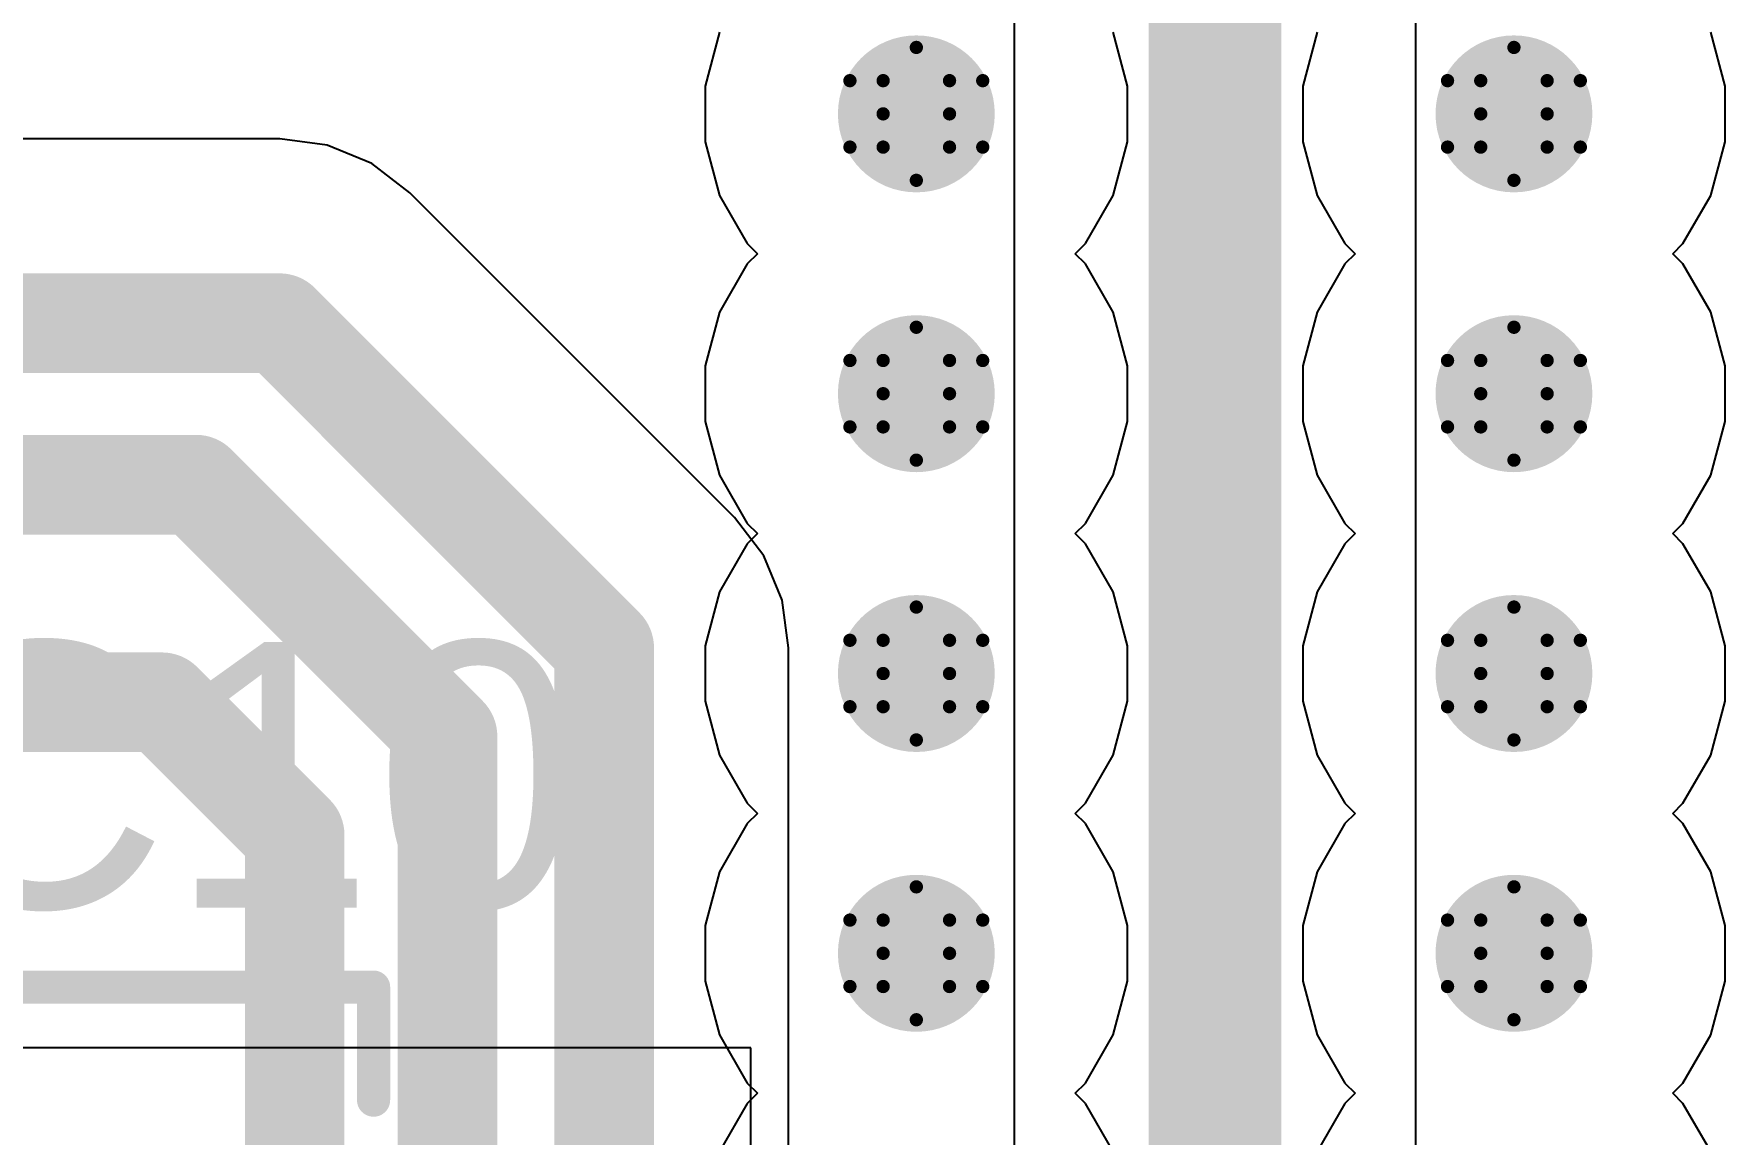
# Model space of a CAD drawing. Header units: inches. Extents: x -3 to 5437, y -3 to 5435.
# Drawn here: x 72.14 to 78.61, y 109.22 to 113.42 of the extents above; entities that cross this region are included whole.
import ezdxf

# ---------------------------------------------------------------- set-up
doc = ezdxf.new("R2010")
doc.units = ezdxf.units.IN
for name, color, linetype in [('Bottom Layer', 5, 'Continuous'), ('Drill Drawing', 1, 'Continuous'), ('GND', 16, 'Continuous'), ('PWR', 76, 'Continuous'), ('Top Layer', 1, 'Continuous'), ('Top Overlay', 2, 'Continuous'), ('Via Holes', 16, 'Continuous')]:
    doc.layers.add(name, color=color, linetype=linetype)
doc.styles.add('Arial', font='', dxfattribs={"height": 0.2})
doc.styles.get('Arial').set_extended_font_data('Arial')

# ---------------------------------------------------------------- blocks, each defined once
blk = doc.blocks.new('A7672E__FASE__68')
at = {"layer": 'Top Overlay'}
for points in [[(-11.6078, 12.065, 0.127, 0.127, 0), (-12.0396, 12.065, 0.127, 0.127, 0)], [(-12.0396, 8.5598, 0.127, 0.127, 0), (-12.0396, 12.065, 0.127, 0.127, 0)]]:
    blk.add_lwpolyline(points, format="xyseb", dxfattribs=at)
for points in [[(-12.0714, 12.065, 0.0635, 0.0635, 1), (-12.0078, 12.065, 0.0635, 0.0635, 1)], [(-12.0714, 12.065, 0.0635, 0.0635, 1), (-12.0078, 12.065, 0.0635, 0.0635, 1)], [(-11.6395, 12.065, 0.0635, 0.0635, 1), (-11.5761, 12.065, 0.0635, 0.0635, 1)]]:
    blk.add_lwpolyline(points, format="xyseb", close=True, dxfattribs=at)

msp = doc.modelspace()

# ---------------------------------------------------------------- hatches: boundary and pattern name
at = {"layer": 'Bottom Layer'}
h = msp.add_hatch(color=5, dxfattribs=at)
edge = h.paths.add_edge_path()
edge.add_arc((75.5142, 113.1182), 0.3, 0, 360)
h = msp.add_hatch(color=5, dxfattribs=at)
edge = h.paths.add_edge_path()
edge.add_arc((77.8002, 113.1182), 0.3, 0, 360)
h = msp.add_hatch(color=5, dxfattribs=at)
edge = h.paths.add_edge_path()
edge.add_arc((75.5142, 112.0485), 0.3, 0, 360)
h = msp.add_hatch(color=5, dxfattribs=at)
edge = h.paths.add_edge_path()
edge.add_arc((77.8002, 112.0485), 0.3, 0, 360)
h = msp.add_hatch(color=5, dxfattribs=at)
edge = h.paths.add_edge_path()
edge.add_arc((75.5142, 110.9788), 0.3, 0, 360)
h = msp.add_hatch(color=5, dxfattribs=at)
edge = h.paths.add_edge_path()
edge.add_arc((77.8002, 110.9788), 0.3, 0, 360)
h = msp.add_hatch(color=5, dxfattribs=at)
edge = h.paths.add_edge_path()
edge.add_arc((75.5142, 109.9092), 0.3, 0, 360)
h = msp.add_hatch(color=5, dxfattribs=at)
edge = h.paths.add_edge_path()
edge.add_arc((77.8002, 109.9092), 0.3, 0, 360)
at = {"layer": 'GND'}
h = msp.add_hatch(color=16, dxfattribs=at)
edge = h.paths.add_edge_path()
edge.add_arc((75.5142, 113.1182), 0.3, 0, 360)
h = msp.add_hatch(color=16, dxfattribs=at)
edge = h.paths.add_edge_path()
edge.add_arc((77.8002, 113.1182), 0.3, 0, 360)
h = msp.add_hatch(color=16, dxfattribs=at)
edge = h.paths.add_edge_path()
edge.add_arc((75.5142, 112.0485), 0.3, 0, 360)
h = msp.add_hatch(color=16, dxfattribs=at)
edge = h.paths.add_edge_path()
edge.add_arc((77.8002, 112.0485), 0.3, 0, 360)
h = msp.add_hatch(color=16, dxfattribs=at)
edge = h.paths.add_edge_path()
edge.add_arc((75.5142, 110.9788), 0.3, 0, 360)
h = msp.add_hatch(color=16, dxfattribs=at)
edge = h.paths.add_edge_path()
edge.add_arc((77.8002, 110.9788), 0.3, 0, 360)
h = msp.add_hatch(color=16, dxfattribs=at)
edge = h.paths.add_edge_path()
edge.add_arc((75.5142, 109.9092), 0.3, 0, 360)
h = msp.add_hatch(color=16, dxfattribs=at)
edge = h.paths.add_edge_path()
edge.add_arc((77.8002, 109.9092), 0.3, 0, 360)
at = {"layer": 'PWR'}
h = msp.add_hatch(color=76, dxfattribs=at)
edge = h.paths.add_edge_path()
edge.add_arc((75.5142, 113.1182), 0.3, 0, 360)
h = msp.add_hatch(color=76, dxfattribs=at)
edge = h.paths.add_edge_path()
edge.add_arc((77.8002, 113.1182), 0.3, 0, 360)
h = msp.add_hatch(color=76, dxfattribs=at)
edge = h.paths.add_edge_path()
edge.add_arc((75.5142, 112.0485), 0.3, 0, 360)
h = msp.add_hatch(color=76, dxfattribs=at)
edge = h.paths.add_edge_path()
edge.add_arc((77.8002, 112.0485), 0.3, 0, 360)
h = msp.add_hatch(color=76, dxfattribs=at)
edge = h.paths.add_edge_path()
edge.add_arc((75.5142, 110.9788), 0.3, 0, 360)
h = msp.add_hatch(color=76, dxfattribs=at)
edge = h.paths.add_edge_path()
edge.add_arc((77.8002, 110.9788), 0.3, 0, 360)
h = msp.add_hatch(color=76, dxfattribs=at)
edge = h.paths.add_edge_path()
edge.add_arc((75.5142, 109.9092), 0.3, 0, 360)
h = msp.add_hatch(color=76, dxfattribs=at)
edge = h.paths.add_edge_path()
edge.add_arc((77.8002, 109.9092), 0.3, 0, 360)
at = {"layer": 'Top Layer'}
h = msp.add_hatch(color=1, dxfattribs=at)
edge = h.paths.add_edge_path()
edge.add_arc((75.5142, 113.1182), 0.3, 0, 360)
h = msp.add_hatch(color=1, dxfattribs=at)
edge = h.paths.add_edge_path()
edge.add_arc((77.8002, 113.1182), 0.3, 0, 360)
h = msp.add_hatch(color=1, dxfattribs=at)
edge = h.paths.add_edge_path()
edge.add_arc((75.5142, 112.0485), 0.3, 0, 360)
h = msp.add_hatch(color=1, dxfattribs=at)
edge = h.paths.add_edge_path()
edge.add_arc((77.8002, 112.0485), 0.3, 0, 360)
h = msp.add_hatch(color=1, dxfattribs=at)
edge = h.paths.add_edge_path()
edge.add_arc((75.5142, 110.9788), 0.3, 0, 360)
h = msp.add_hatch(color=1, dxfattribs=at)
edge = h.paths.add_edge_path()
edge.add_arc((77.8002, 110.9788), 0.3, 0, 360)
h = msp.add_hatch(color=1, dxfattribs=at)
edge = h.paths.add_edge_path()
edge.add_arc((75.5142, 109.9092), 0.3, 0, 360)
h = msp.add_hatch(color=1, dxfattribs=at)
edge = h.paths.add_edge_path()
edge.add_arc((77.8002, 109.9092), 0.3, 0, 360)
at = {"layer": 'Via Holes'}
h = msp.add_hatch(color=7, dxfattribs=at)
edge = h.paths.add_edge_path()
edge.add_arc((75.5142, 113.1182), 0.15, 0, 360)
h = msp.add_hatch(color=7, dxfattribs=at)
edge = h.paths.add_edge_path()
edge.add_arc((77.8002, 113.1182), 0.15, 0, 360)
h = msp.add_hatch(color=7, dxfattribs=at)
edge = h.paths.add_edge_path()
edge.add_arc((75.5142, 112.0485), 0.15, 0, 360)
h = msp.add_hatch(color=7, dxfattribs=at)
edge = h.paths.add_edge_path()
edge.add_arc((77.8002, 112.0485), 0.15, 0, 360)
h = msp.add_hatch(color=7, dxfattribs=at)
edge = h.paths.add_edge_path()
edge.add_arc((75.5142, 110.9788), 0.15, 0, 360)
h = msp.add_hatch(color=7, dxfattribs=at)
edge = h.paths.add_edge_path()
edge.add_arc((77.8002, 110.9788), 0.15, 0, 360)
h = msp.add_hatch(color=7, dxfattribs=at)
edge = h.paths.add_edge_path()
edge.add_arc((75.5142, 109.9092), 0.15, 0, 360)
h = msp.add_hatch(color=7, dxfattribs=at)
edge = h.paths.add_edge_path()
edge.add_arc((77.8002, 109.9092), 0.15, 0, 360)

# ---------------------------------------------------------------- linework, layer by layer
at = {"layer": 'Bottom Layer'}
for p, q in [((73.0788, 113.0226), (68.183, 113.0226)), ((73.2611, 112.9986), (73.0788, 113.0226)), ((73.431, 112.9282), (73.2611, 112.9986)), ((73.577, 112.8163), (73.431, 112.9282)), ((74.8185, 111.5747), (73.577, 112.8163)), ((74.9305, 111.4288), (74.8185, 111.5747)), ((75.0009, 111.2589), (74.9305, 111.4288)), ((75.0249, 111.0766), (75.0009, 111.2589)), ((75.0249, 98.0245), (75.0249, 111.0766))]:
    msp.add_line(p, q, dxfattribs=at)
for points in [[(68.183, 112.3181, 0.381, 0.381, 0), (73.0788, 112.3181, 0.381, 0.381, 0)], [(73.0788, 112.3181, 0.381, 0.381, 0), (74.3203, 111.0766, 0.381, 0.381, 0)], [(68.4531, 111.7007, 0.381, 0.381, 0), (72.759, 111.7007, 0.381, 0.381, 0)], [(72.759, 111.7007, 0.381, 0.381, 0), (73.7209, 110.7388, 0.381, 0.381, 0)], [(74.3203, 97.7327, 0.381, 0.381, 0), (74.3203, 111.0766, 0.381, 0.381, 0)], [(69.4091, 110.8689, 0.381, 0.381, 0), (72.6287, 110.8689, 0.381, 0.381, 0)], [(72.6287, 110.8689, 0.381, 0.381, 0), (73.1362, 110.3614, 0.381, 0.381, 0)], [(73.7209, 97.3944, 0.381, 0.381, 0), (73.7209, 110.7388, 0.381, 0.381, 0)], [(73.1362, 87.2983, 0.381, 0.381, 0), (73.1362, 110.3614, 0.381, 0.381, 0)]]:
    msp.add_lwpolyline(points, format="xyseb", dxfattribs=at)
for points in [[(72.9835, 112.3181, 0.1905, 0.1905, 1), (73.174, 112.3181, 0.1905, 0.1905, 1)], [(72.9835, 112.3181, 0.1905, 0.1905, 1), (73.174, 112.3181, 0.1905, 0.1905, 1)], [(72.6638, 111.7007, 0.1905, 0.1905, 1), (72.8543, 111.7007, 0.1905, 0.1905, 1)], [(72.6638, 111.7007, 0.1905, 0.1905, 1), (72.8543, 111.7007, 0.1905, 0.1905, 1)], [(74.2251, 111.0766, 0.1905, 0.1905, 1), (74.4156, 111.0766, 0.1905, 0.1905, 1)], [(74.2251, 111.0766, 0.1905, 0.1905, 1), (74.4156, 111.0766, 0.1905, 0.1905, 1)], [(72.5334, 110.8689, 0.1905, 0.1905, 1), (72.7239, 110.8689, 0.1905, 0.1905, 1)], [(72.5334, 110.8689, 0.1905, 0.1905, 1), (72.7239, 110.8689, 0.1905, 0.1905, 1)], [(73.6257, 110.7388, 0.1905, 0.1905, 1), (73.8162, 110.7388, 0.1905, 0.1905, 1)], [(73.6257, 110.7388, 0.1905, 0.1905, 1), (73.8162, 110.7388, 0.1905, 0.1905, 1)], [(73.0409, 110.3614, 0.1905, 0.1905, 1), (73.2314, 110.3614, 0.1905, 0.1905, 1)], [(73.0409, 110.3614, 0.1905, 0.1905, 1), (73.2314, 110.3614, 0.1905, 0.1905, 1)]]:
    msp.add_lwpolyline(points, format="xyseb", close=True, dxfattribs=at)
at = {"layer": 'Drill Drawing'}
for points in [[(75.3872, 113.2452, 0.0508, 0.0508, 0), (75.5142, 113.3722, 0.0508, 0.0508, 0)], [(75.5142, 113.3722, 0.0508, 0.0508, 0), (75.6412, 113.2452, 0.0508, 0.0508, 0)], [(77.6732, 113.2452, 0.0508, 0.0508, 0), (77.8002, 113.3722, 0.0508, 0.0508, 0)], [(77.8002, 113.3722, 0.0508, 0.0508, 0), (77.9272, 113.2452, 0.0508, 0.0508, 0)], [(75.2602, 113.2452, 0.0508, 0.0508, 0), (75.3872, 113.1182, 0.0508, 0.0508, 0)], [(75.2602, 113.2452, 0.0508, 0.0508, 0), (75.3872, 113.2452, 0.0508, 0.0508, 0)], [(75.6412, 113.2452, 0.0508, 0.0508, 0), (75.7682, 113.2452, 0.0508, 0.0508, 0)], [(75.6412, 113.1182, 0.0508, 0.0508, 0), (75.7682, 113.2452, 0.0508, 0.0508, 0)], [(77.5462, 113.2452, 0.0508, 0.0508, 0), (77.6732, 113.1182, 0.0508, 0.0508, 0)], [(77.5462, 113.2452, 0.0508, 0.0508, 0), (77.6732, 113.2452, 0.0508, 0.0508, 0)], [(77.9272, 113.2452, 0.0508, 0.0508, 0), (78.0542, 113.2452, 0.0508, 0.0508, 0)], [(77.9272, 113.1182, 0.0508, 0.0508, 0), (78.0542, 113.2452, 0.0508, 0.0508, 0)], [(75.2602, 112.9912, 0.0508, 0.0508, 0), (75.3872, 113.1182, 0.0508, 0.0508, 0)], [(75.6412, 113.1182, 0.0508, 0.0508, 0), (75.7682, 112.9912, 0.0508, 0.0508, 0)], [(77.5462, 112.9912, 0.0508, 0.0508, 0), (77.6732, 113.1182, 0.0508, 0.0508, 0)], [(77.9272, 113.1182, 0.0508, 0.0508, 0), (78.0542, 112.9912, 0.0508, 0.0508, 0)], [(75.2602, 112.9912, 0.0508, 0.0508, 0), (75.3872, 112.9912, 0.0508, 0.0508, 0)], [(75.3872, 112.9912, 0.0508, 0.0508, 0), (75.5142, 112.8642, 0.0508, 0.0508, 0)], [(75.5142, 112.8642, 0.0508, 0.0508, 0), (75.6412, 112.9912, 0.0508, 0.0508, 0)], [(75.6412, 112.9912, 0.0508, 0.0508, 0), (75.7682, 112.9912, 0.0508, 0.0508, 0)], [(77.5462, 112.9912, 0.0508, 0.0508, 0), (77.6732, 112.9912, 0.0508, 0.0508, 0)], [(77.6732, 112.9912, 0.0508, 0.0508, 0), (77.8002, 112.8642, 0.0508, 0.0508, 0)], [(77.8002, 112.8642, 0.0508, 0.0508, 0), (77.9272, 112.9912, 0.0508, 0.0508, 0)], [(77.9272, 112.9912, 0.0508, 0.0508, 0), (78.0542, 112.9912, 0.0508, 0.0508, 0)], [(75.3872, 112.1755, 0.0508, 0.0508, 0), (75.5142, 112.3025, 0.0508, 0.0508, 0)], [(75.5142, 112.3025, 0.0508, 0.0508, 0), (75.6412, 112.1755, 0.0508, 0.0508, 0)], [(77.6732, 112.1755, 0.0508, 0.0508, 0), (77.8002, 112.3025, 0.0508, 0.0508, 0)], [(77.8002, 112.3025, 0.0508, 0.0508, 0), (77.9272, 112.1755, 0.0508, 0.0508, 0)], [(75.2602, 112.1755, 0.0508, 0.0508, 0), (75.3872, 112.0485, 0.0508, 0.0508, 0)], [(75.2602, 112.1755, 0.0508, 0.0508, 0), (75.3872, 112.1755, 0.0508, 0.0508, 0)], [(75.6412, 112.1755, 0.0508, 0.0508, 0), (75.7682, 112.1755, 0.0508, 0.0508, 0)], [(75.6412, 112.0485, 0.0508, 0.0508, 0), (75.7682, 112.1755, 0.0508, 0.0508, 0)], [(77.5462, 112.1755, 0.0508, 0.0508, 0), (77.6732, 112.0485, 0.0508, 0.0508, 0)], [(77.5462, 112.1755, 0.0508, 0.0508, 0), (77.6732, 112.1755, 0.0508, 0.0508, 0)], [(77.9272, 112.1755, 0.0508, 0.0508, 0), (78.0542, 112.1755, 0.0508, 0.0508, 0)], [(77.9272, 112.0485, 0.0508, 0.0508, 0), (78.0542, 112.1755, 0.0508, 0.0508, 0)], [(75.2602, 111.9215, 0.0508, 0.0508, 0), (75.3872, 112.0485, 0.0508, 0.0508, 0)], [(75.6412, 112.0485, 0.0508, 0.0508, 0), (75.7682, 111.9215, 0.0508, 0.0508, 0)], [(77.5462, 111.9215, 0.0508, 0.0508, 0), (77.6732, 112.0485, 0.0508, 0.0508, 0)], [(77.9272, 112.0485, 0.0508, 0.0508, 0), (78.0542, 111.9215, 0.0508, 0.0508, 0)], [(75.2602, 111.9215, 0.0508, 0.0508, 0), (75.3872, 111.9215, 0.0508, 0.0508, 0)], [(75.3872, 111.9215, 0.0508, 0.0508, 0), (75.5142, 111.7945, 0.0508, 0.0508, 0)], [(75.5142, 111.7945, 0.0508, 0.0508, 0), (75.6412, 111.9215, 0.0508, 0.0508, 0)], [(75.6412, 111.9215, 0.0508, 0.0508, 0), (75.7682, 111.9215, 0.0508, 0.0508, 0)], [(77.5462, 111.9215, 0.0508, 0.0508, 0), (77.6732, 111.9215, 0.0508, 0.0508, 0)], [(77.6732, 111.9215, 0.0508, 0.0508, 0), (77.8002, 111.7945, 0.0508, 0.0508, 0)], [(77.8002, 111.7945, 0.0508, 0.0508, 0), (77.9272, 111.9215, 0.0508, 0.0508, 0)], [(77.9272, 111.9215, 0.0508, 0.0508, 0), (78.0542, 111.9215, 0.0508, 0.0508, 0)], [(75.3872, 111.1058, 0.0508, 0.0508, 0), (75.5142, 111.2328, 0.0508, 0.0508, 0)], [(75.5142, 111.2328, 0.0508, 0.0508, 0), (75.6412, 111.1058, 0.0508, 0.0508, 0)], [(77.6732, 111.1058, 0.0508, 0.0508, 0), (77.8002, 111.2328, 0.0508, 0.0508, 0)], [(77.8002, 111.2328, 0.0508, 0.0508, 0), (77.9272, 111.1058, 0.0508, 0.0508, 0)], [(75.2602, 111.1058, 0.0508, 0.0508, 0), (75.3872, 110.9788, 0.0508, 0.0508, 0)], [(75.2602, 111.1058, 0.0508, 0.0508, 0), (75.3872, 111.1058, 0.0508, 0.0508, 0)], [(75.6412, 111.1058, 0.0508, 0.0508, 0), (75.7682, 111.1058, 0.0508, 0.0508, 0)], [(75.6412, 110.9788, 0.0508, 0.0508, 0), (75.7682, 111.1058, 0.0508, 0.0508, 0)], [(77.5462, 111.1058, 0.0508, 0.0508, 0), (77.6732, 110.9788, 0.0508, 0.0508, 0)], [(77.5462, 111.1058, 0.0508, 0.0508, 0), (77.6732, 111.1058, 0.0508, 0.0508, 0)], [(77.9272, 111.1058, 0.0508, 0.0508, 0), (78.0542, 111.1058, 0.0508, 0.0508, 0)], [(77.9272, 110.9788, 0.0508, 0.0508, 0), (78.0542, 111.1058, 0.0508, 0.0508, 0)], [(75.2602, 110.8518, 0.0508, 0.0508, 0), (75.3872, 110.9788, 0.0508, 0.0508, 0)], [(75.6412, 110.9788, 0.0508, 0.0508, 0), (75.7682, 110.8518, 0.0508, 0.0508, 0)], [(77.5462, 110.8518, 0.0508, 0.0508, 0), (77.6732, 110.9788, 0.0508, 0.0508, 0)], [(77.9272, 110.9788, 0.0508, 0.0508, 0), (78.0542, 110.8518, 0.0508, 0.0508, 0)], [(75.2602, 110.8518, 0.0508, 0.0508, 0), (75.3872, 110.8518, 0.0508, 0.0508, 0)], [(75.3872, 110.8518, 0.0508, 0.0508, 0), (75.5142, 110.7248, 0.0508, 0.0508, 0)], [(75.5142, 110.7248, 0.0508, 0.0508, 0), (75.6412, 110.8518, 0.0508, 0.0508, 0)], [(75.6412, 110.8518, 0.0508, 0.0508, 0), (75.7682, 110.8518, 0.0508, 0.0508, 0)], [(77.5462, 110.8518, 0.0508, 0.0508, 0), (77.6732, 110.8518, 0.0508, 0.0508, 0)], [(77.6732, 110.8518, 0.0508, 0.0508, 0), (77.8002, 110.7248, 0.0508, 0.0508, 0)], [(77.8002, 110.7248, 0.0508, 0.0508, 0), (77.9272, 110.8518, 0.0508, 0.0508, 0)], [(77.9272, 110.8518, 0.0508, 0.0508, 0), (78.0542, 110.8518, 0.0508, 0.0508, 0)], [(75.3872, 110.0362, 0.0508, 0.0508, 0), (75.5142, 110.1632, 0.0508, 0.0508, 0)], [(75.5142, 110.1632, 0.0508, 0.0508, 0), (75.6412, 110.0362, 0.0508, 0.0508, 0)], [(77.6732, 110.0362, 0.0508, 0.0508, 0), (77.8002, 110.1632, 0.0508, 0.0508, 0)], [(77.8002, 110.1632, 0.0508, 0.0508, 0), (77.9272, 110.0362, 0.0508, 0.0508, 0)], [(75.2602, 110.0362, 0.0508, 0.0508, 0), (75.3872, 109.9092, 0.0508, 0.0508, 0)], [(75.2602, 110.0362, 0.0508, 0.0508, 0), (75.3872, 110.0362, 0.0508, 0.0508, 0)], [(75.6412, 110.0362, 0.0508, 0.0508, 0), (75.7682, 110.0362, 0.0508, 0.0508, 0)], [(75.6412, 109.9092, 0.0508, 0.0508, 0), (75.7682, 110.0362, 0.0508, 0.0508, 0)], [(77.5462, 110.0362, 0.0508, 0.0508, 0), (77.6732, 109.9092, 0.0508, 0.0508, 0)], [(77.5462, 110.0362, 0.0508, 0.0508, 0), (77.6732, 110.0362, 0.0508, 0.0508, 0)], [(77.9272, 110.0362, 0.0508, 0.0508, 0), (78.0542, 110.0362, 0.0508, 0.0508, 0)], [(77.9272, 109.9092, 0.0508, 0.0508, 0), (78.0542, 110.0362, 0.0508, 0.0508, 0)], [(75.2602, 109.7822, 0.0508, 0.0508, 0), (75.3872, 109.9092, 0.0508, 0.0508, 0)], [(75.6412, 109.9092, 0.0508, 0.0508, 0), (75.7682, 109.7822, 0.0508, 0.0508, 0)], [(77.5462, 109.7822, 0.0508, 0.0508, 0), (77.6732, 109.9092, 0.0508, 0.0508, 0)], [(77.9272, 109.9092, 0.0508, 0.0508, 0), (78.0542, 109.7822, 0.0508, 0.0508, 0)], [(75.2602, 109.7822, 0.0508, 0.0508, 0), (75.3872, 109.7822, 0.0508, 0.0508, 0)], [(75.3872, 109.7822, 0.0508, 0.0508, 0), (75.5142, 109.6552, 0.0508, 0.0508, 0)], [(75.5142, 109.6552, 0.0508, 0.0508, 0), (75.6412, 109.7822, 0.0508, 0.0508, 0)], [(75.6412, 109.7822, 0.0508, 0.0508, 0), (75.7682, 109.7822, 0.0508, 0.0508, 0)], [(77.5462, 109.7822, 0.0508, 0.0508, 0), (77.6732, 109.7822, 0.0508, 0.0508, 0)], [(77.6732, 109.7822, 0.0508, 0.0508, 0), (77.8002, 109.6552, 0.0508, 0.0508, 0)], [(77.8002, 109.6552, 0.0508, 0.0508, 0), (77.9272, 109.7822, 0.0508, 0.0508, 0)], [(77.9272, 109.7822, 0.0508, 0.0508, 0), (78.0542, 109.7822, 0.0508, 0.0508, 0)]]:
    msp.add_lwpolyline(points, format="xyseb", dxfattribs=at)
for points in [[(75.5015, 113.3722, 0.0254, 0.0254, 1), (75.5269, 113.3722, 0.0254, 0.0254, 1)], [(75.5015, 113.3722, 0.0254, 0.0254, 1), (75.5269, 113.3722, 0.0254, 0.0254, 1)], [(77.7875, 113.3722, 0.0254, 0.0254, 1), (77.8129, 113.3722, 0.0254, 0.0254, 1)], [(77.7875, 113.3722, 0.0254, 0.0254, 1), (77.8129, 113.3722, 0.0254, 0.0254, 1)], [(75.2475, 113.2452, 0.0254, 0.0254, 1), (75.2729, 113.2452, 0.0254, 0.0254, 1)], [(75.2475, 113.2452, 0.0254, 0.0254, 1), (75.2729, 113.2452, 0.0254, 0.0254, 1)], [(75.3745, 113.2452, 0.0254, 0.0254, 1), (75.3999, 113.2452, 0.0254, 0.0254, 1)], [(75.3745, 113.2452, 0.0254, 0.0254, 1), (75.3999, 113.2452, 0.0254, 0.0254, 1)], [(75.6285, 113.2452, 0.0254, 0.0254, 1), (75.6539, 113.2452, 0.0254, 0.0254, 1)], [(75.6285, 113.2452, 0.0254, 0.0254, 1), (75.6539, 113.2452, 0.0254, 0.0254, 1)], [(75.7555, 113.2452, 0.0254, 0.0254, 1), (75.7809, 113.2452, 0.0254, 0.0254, 1)], [(75.7555, 113.2452, 0.0254, 0.0254, 1), (75.7809, 113.2452, 0.0254, 0.0254, 1)], [(77.5335, 113.2452, 0.0254, 0.0254, 1), (77.5589, 113.2452, 0.0254, 0.0254, 1)], [(77.5335, 113.2452, 0.0254, 0.0254, 1), (77.5589, 113.2452, 0.0254, 0.0254, 1)], [(77.6605, 113.2452, 0.0254, 0.0254, 1), (77.6859, 113.2452, 0.0254, 0.0254, 1)], [(77.6605, 113.2452, 0.0254, 0.0254, 1), (77.6859, 113.2452, 0.0254, 0.0254, 1)], [(77.9145, 113.2452, 0.0254, 0.0254, 1), (77.9399, 113.2452, 0.0254, 0.0254, 1)], [(77.9145, 113.2452, 0.0254, 0.0254, 1), (77.9399, 113.2452, 0.0254, 0.0254, 1)], [(78.0415, 113.2452, 0.0254, 0.0254, 1), (78.0669, 113.2452, 0.0254, 0.0254, 1)], [(78.0415, 113.2452, 0.0254, 0.0254, 1), (78.0669, 113.2452, 0.0254, 0.0254, 1)], [(75.3745, 113.1182, 0.0254, 0.0254, 1), (75.3999, 113.1182, 0.0254, 0.0254, 1)], [(75.3745, 113.1182, 0.0254, 0.0254, 1), (75.3999, 113.1182, 0.0254, 0.0254, 1)], [(75.6285, 113.1182, 0.0254, 0.0254, 1), (75.6539, 113.1182, 0.0254, 0.0254, 1)], [(75.6285, 113.1182, 0.0254, 0.0254, 1), (75.6539, 113.1182, 0.0254, 0.0254, 1)], [(77.6605, 113.1182, 0.0254, 0.0254, 1), (77.6859, 113.1182, 0.0254, 0.0254, 1)], [(77.6605, 113.1182, 0.0254, 0.0254, 1), (77.6859, 113.1182, 0.0254, 0.0254, 1)], [(77.9145, 113.1182, 0.0254, 0.0254, 1), (77.9399, 113.1182, 0.0254, 0.0254, 1)], [(77.9145, 113.1182, 0.0254, 0.0254, 1), (77.9399, 113.1182, 0.0254, 0.0254, 1)], [(75.2475, 112.9912, 0.0254, 0.0254, 1), (75.2729, 112.9912, 0.0254, 0.0254, 1)], [(75.2475, 112.9912, 0.0254, 0.0254, 1), (75.2729, 112.9912, 0.0254, 0.0254, 1)], [(75.3745, 112.9912, 0.0254, 0.0254, 1), (75.3999, 112.9912, 0.0254, 0.0254, 1)], [(75.3745, 112.9912, 0.0254, 0.0254, 1), (75.3999, 112.9912, 0.0254, 0.0254, 1)], [(75.6285, 112.9912, 0.0254, 0.0254, 1), (75.6539, 112.9912, 0.0254, 0.0254, 1)], [(75.6285, 112.9912, 0.0254, 0.0254, 1), (75.6539, 112.9912, 0.0254, 0.0254, 1)], [(75.7555, 112.9912, 0.0254, 0.0254, 1), (75.7809, 112.9912, 0.0254, 0.0254, 1)], [(75.7555, 112.9912, 0.0254, 0.0254, 1), (75.7809, 112.9912, 0.0254, 0.0254, 1)], [(77.5335, 112.9912, 0.0254, 0.0254, 1), (77.5589, 112.9912, 0.0254, 0.0254, 1)], [(77.5335, 112.9912, 0.0254, 0.0254, 1), (77.5589, 112.9912, 0.0254, 0.0254, 1)], [(77.6605, 112.9912, 0.0254, 0.0254, 1), (77.6859, 112.9912, 0.0254, 0.0254, 1)], [(77.6605, 112.9912, 0.0254, 0.0254, 1), (77.6859, 112.9912, 0.0254, 0.0254, 1)], [(77.9145, 112.9912, 0.0254, 0.0254, 1), (77.9399, 112.9912, 0.0254, 0.0254, 1)], [(77.9145, 112.9912, 0.0254, 0.0254, 1), (77.9399, 112.9912, 0.0254, 0.0254, 1)], [(78.0415, 112.9912, 0.0254, 0.0254, 1), (78.0669, 112.9912, 0.0254, 0.0254, 1)], [(78.0415, 112.9912, 0.0254, 0.0254, 1), (78.0669, 112.9912, 0.0254, 0.0254, 1)], [(75.5015, 112.8642, 0.0254, 0.0254, 1), (75.5269, 112.8642, 0.0254, 0.0254, 1)], [(75.5015, 112.8642, 0.0254, 0.0254, 1), (75.5269, 112.8642, 0.0254, 0.0254, 1)], [(77.7875, 112.8642, 0.0254, 0.0254, 1), (77.8129, 112.8642, 0.0254, 0.0254, 1)], [(77.7875, 112.8642, 0.0254, 0.0254, 1), (77.8129, 112.8642, 0.0254, 0.0254, 1)], [(75.5015, 112.3025, 0.0254, 0.0254, 1), (75.5269, 112.3025, 0.0254, 0.0254, 1)], [(75.5015, 112.3025, 0.0254, 0.0254, 1), (75.5269, 112.3025, 0.0254, 0.0254, 1)], [(77.7875, 112.3025, 0.0254, 0.0254, 1), (77.8129, 112.3025, 0.0254, 0.0254, 1)], [(77.7875, 112.3025, 0.0254, 0.0254, 1), (77.8129, 112.3025, 0.0254, 0.0254, 1)], [(75.2475, 112.1755, 0.0254, 0.0254, 1), (75.2729, 112.1755, 0.0254, 0.0254, 1)], [(75.2475, 112.1755, 0.0254, 0.0254, 1), (75.2729, 112.1755, 0.0254, 0.0254, 1)], [(75.3745, 112.1755, 0.0254, 0.0254, 1), (75.3999, 112.1755, 0.0254, 0.0254, 1)], [(75.3745, 112.1755, 0.0254, 0.0254, 1), (75.3999, 112.1755, 0.0254, 0.0254, 1)], [(75.6285, 112.1755, 0.0254, 0.0254, 1), (75.6539, 112.1755, 0.0254, 0.0254, 1)], [(75.6285, 112.1755, 0.0254, 0.0254, 1), (75.6539, 112.1755, 0.0254, 0.0254, 1)], [(75.7555, 112.1755, 0.0254, 0.0254, 1), (75.7809, 112.1755, 0.0254, 0.0254, 1)], [(75.7555, 112.1755, 0.0254, 0.0254, 1), (75.7809, 112.1755, 0.0254, 0.0254, 1)], [(77.5335, 112.1755, 0.0254, 0.0254, 1), (77.5589, 112.1755, 0.0254, 0.0254, 1)], [(77.5335, 112.1755, 0.0254, 0.0254, 1), (77.5589, 112.1755, 0.0254, 0.0254, 1)], [(77.6605, 112.1755, 0.0254, 0.0254, 1), (77.6859, 112.1755, 0.0254, 0.0254, 1)], [(77.6605, 112.1755, 0.0254, 0.0254, 1), (77.6859, 112.1755, 0.0254, 0.0254, 1)], [(77.9145, 112.1755, 0.0254, 0.0254, 1), (77.9399, 112.1755, 0.0254, 0.0254, 1)], [(77.9145, 112.1755, 0.0254, 0.0254, 1), (77.9399, 112.1755, 0.0254, 0.0254, 1)], [(78.0415, 112.1755, 0.0254, 0.0254, 1), (78.0669, 112.1755, 0.0254, 0.0254, 1)], [(78.0415, 112.1755, 0.0254, 0.0254, 1), (78.0669, 112.1755, 0.0254, 0.0254, 1)], [(75.3745, 112.0485, 0.0254, 0.0254, 1), (75.3999, 112.0485, 0.0254, 0.0254, 1)], [(75.3745, 112.0485, 0.0254, 0.0254, 1), (75.3999, 112.0485, 0.0254, 0.0254, 1)], [(75.6285, 112.0485, 0.0254, 0.0254, 1), (75.6539, 112.0485, 0.0254, 0.0254, 1)], [(75.6285, 112.0485, 0.0254, 0.0254, 1), (75.6539, 112.0485, 0.0254, 0.0254, 1)], [(77.6605, 112.0485, 0.0254, 0.0254, 1), (77.6859, 112.0485, 0.0254, 0.0254, 1)], [(77.6605, 112.0485, 0.0254, 0.0254, 1), (77.6859, 112.0485, 0.0254, 0.0254, 1)], [(77.9145, 112.0485, 0.0254, 0.0254, 1), (77.9399, 112.0485, 0.0254, 0.0254, 1)], [(77.9145, 112.0485, 0.0254, 0.0254, 1), (77.9399, 112.0485, 0.0254, 0.0254, 1)], [(75.2475, 111.9215, 0.0254, 0.0254, 1), (75.2729, 111.9215, 0.0254, 0.0254, 1)], [(75.2475, 111.9215, 0.0254, 0.0254, 1), (75.2729, 111.9215, 0.0254, 0.0254, 1)], [(75.3745, 111.9215, 0.0254, 0.0254, 1), (75.3999, 111.9215, 0.0254, 0.0254, 1)], [(75.3745, 111.9215, 0.0254, 0.0254, 1), (75.3999, 111.9215, 0.0254, 0.0254, 1)], [(75.6285, 111.9215, 0.0254, 0.0254, 1), (75.6539, 111.9215, 0.0254, 0.0254, 1)], [(75.6285, 111.9215, 0.0254, 0.0254, 1), (75.6539, 111.9215, 0.0254, 0.0254, 1)], [(75.7555, 111.9215, 0.0254, 0.0254, 1), (75.7809, 111.9215, 0.0254, 0.0254, 1)], [(75.7555, 111.9215, 0.0254, 0.0254, 1), (75.7809, 111.9215, 0.0254, 0.0254, 1)], [(77.5335, 111.9215, 0.0254, 0.0254, 1), (77.5589, 111.9215, 0.0254, 0.0254, 1)], [(77.5335, 111.9215, 0.0254, 0.0254, 1), (77.5589, 111.9215, 0.0254, 0.0254, 1)], [(77.6605, 111.9215, 0.0254, 0.0254, 1), (77.6859, 111.9215, 0.0254, 0.0254, 1)], [(77.6605, 111.9215, 0.0254, 0.0254, 1), (77.6859, 111.9215, 0.0254, 0.0254, 1)], [(77.9145, 111.9215, 0.0254, 0.0254, 1), (77.9399, 111.9215, 0.0254, 0.0254, 1)], [(77.9145, 111.9215, 0.0254, 0.0254, 1), (77.9399, 111.9215, 0.0254, 0.0254, 1)], [(78.0415, 111.9215, 0.0254, 0.0254, 1), (78.0669, 111.9215, 0.0254, 0.0254, 1)], [(78.0415, 111.9215, 0.0254, 0.0254, 1), (78.0669, 111.9215, 0.0254, 0.0254, 1)], [(75.5015, 111.7945, 0.0254, 0.0254, 1), (75.5269, 111.7945, 0.0254, 0.0254, 1)], [(75.5015, 111.7945, 0.0254, 0.0254, 1), (75.5269, 111.7945, 0.0254, 0.0254, 1)], [(77.7875, 111.7945, 0.0254, 0.0254, 1), (77.8129, 111.7945, 0.0254, 0.0254, 1)], [(77.7875, 111.7945, 0.0254, 0.0254, 1), (77.8129, 111.7945, 0.0254, 0.0254, 1)], [(75.5015, 111.2328, 0.0254, 0.0254, 1), (75.5269, 111.2328, 0.0254, 0.0254, 1)], [(75.5015, 111.2328, 0.0254, 0.0254, 1), (75.5269, 111.2328, 0.0254, 0.0254, 1)], [(77.7875, 111.2328, 0.0254, 0.0254, 1), (77.8129, 111.2328, 0.0254, 0.0254, 1)], [(77.7875, 111.2328, 0.0254, 0.0254, 1), (77.8129, 111.2328, 0.0254, 0.0254, 1)], [(75.2475, 111.1058, 0.0254, 0.0254, 1), (75.2729, 111.1058, 0.0254, 0.0254, 1)], [(75.2475, 111.1058, 0.0254, 0.0254, 1), (75.2729, 111.1058, 0.0254, 0.0254, 1)], [(75.3745, 111.1058, 0.0254, 0.0254, 1), (75.3999, 111.1058, 0.0254, 0.0254, 1)], [(75.3745, 111.1058, 0.0254, 0.0254, 1), (75.3999, 111.1058, 0.0254, 0.0254, 1)], [(75.6285, 111.1058, 0.0254, 0.0254, 1), (75.6539, 111.1058, 0.0254, 0.0254, 1)], [(75.6285, 111.1058, 0.0254, 0.0254, 1), (75.6539, 111.1058, 0.0254, 0.0254, 1)], [(75.7555, 111.1058, 0.0254, 0.0254, 1), (75.7809, 111.1058, 0.0254, 0.0254, 1)], [(75.7555, 111.1058, 0.0254, 0.0254, 1), (75.7809, 111.1058, 0.0254, 0.0254, 1)], [(77.5335, 111.1058, 0.0254, 0.0254, 1), (77.5589, 111.1058, 0.0254, 0.0254, 1)], [(77.5335, 111.1058, 0.0254, 0.0254, 1), (77.5589, 111.1058, 0.0254, 0.0254, 1)], [(77.6605, 111.1058, 0.0254, 0.0254, 1), (77.6859, 111.1058, 0.0254, 0.0254, 1)], [(77.6605, 111.1058, 0.0254, 0.0254, 1), (77.6859, 111.1058, 0.0254, 0.0254, 1)], [(77.9145, 111.1058, 0.0254, 0.0254, 1), (77.9399, 111.1058, 0.0254, 0.0254, 1)], [(77.9145, 111.1058, 0.0254, 0.0254, 1), (77.9399, 111.1058, 0.0254, 0.0254, 1)], [(78.0415, 111.1058, 0.0254, 0.0254, 1), (78.0669, 111.1058, 0.0254, 0.0254, 1)], [(78.0415, 111.1058, 0.0254, 0.0254, 1), (78.0669, 111.1058, 0.0254, 0.0254, 1)], [(75.3745, 110.9788, 0.0254, 0.0254, 1), (75.3999, 110.9788, 0.0254, 0.0254, 1)], [(75.3745, 110.9788, 0.0254, 0.0254, 1), (75.3999, 110.9788, 0.0254, 0.0254, 1)], [(75.6285, 110.9788, 0.0254, 0.0254, 1), (75.6539, 110.9788, 0.0254, 0.0254, 1)], [(75.6285, 110.9788, 0.0254, 0.0254, 1), (75.6539, 110.9788, 0.0254, 0.0254, 1)], [(77.6605, 110.9788, 0.0254, 0.0254, 1), (77.6859, 110.9788, 0.0254, 0.0254, 1)], [(77.6605, 110.9788, 0.0254, 0.0254, 1), (77.6859, 110.9788, 0.0254, 0.0254, 1)], [(77.9145, 110.9788, 0.0254, 0.0254, 1), (77.9399, 110.9788, 0.0254, 0.0254, 1)], [(77.9145, 110.9788, 0.0254, 0.0254, 1), (77.9399, 110.9788, 0.0254, 0.0254, 1)], [(75.2475, 110.8518, 0.0254, 0.0254, 1), (75.2729, 110.8518, 0.0254, 0.0254, 1)], [(75.2475, 110.8518, 0.0254, 0.0254, 1), (75.2729, 110.8518, 0.0254, 0.0254, 1)], [(75.3745, 110.8518, 0.0254, 0.0254, 1), (75.3999, 110.8518, 0.0254, 0.0254, 1)], [(75.3745, 110.8518, 0.0254, 0.0254, 1), (75.3999, 110.8518, 0.0254, 0.0254, 1)], [(75.6285, 110.8518, 0.0254, 0.0254, 1), (75.6539, 110.8518, 0.0254, 0.0254, 1)], [(75.6285, 110.8518, 0.0254, 0.0254, 1), (75.6539, 110.8518, 0.0254, 0.0254, 1)], [(75.7555, 110.8518, 0.0254, 0.0254, 1), (75.7809, 110.8518, 0.0254, 0.0254, 1)], [(75.7555, 110.8518, 0.0254, 0.0254, 1), (75.7809, 110.8518, 0.0254, 0.0254, 1)], [(77.5335, 110.8518, 0.0254, 0.0254, 1), (77.5589, 110.8518, 0.0254, 0.0254, 1)], [(77.5335, 110.8518, 0.0254, 0.0254, 1), (77.5589, 110.8518, 0.0254, 0.0254, 1)], [(77.6605, 110.8518, 0.0254, 0.0254, 1), (77.6859, 110.8518, 0.0254, 0.0254, 1)], [(77.6605, 110.8518, 0.0254, 0.0254, 1), (77.6859, 110.8518, 0.0254, 0.0254, 1)], [(77.9145, 110.8518, 0.0254, 0.0254, 1), (77.9399, 110.8518, 0.0254, 0.0254, 1)], [(77.9145, 110.8518, 0.0254, 0.0254, 1), (77.9399, 110.8518, 0.0254, 0.0254, 1)], [(78.0415, 110.8518, 0.0254, 0.0254, 1), (78.0669, 110.8518, 0.0254, 0.0254, 1)], [(78.0415, 110.8518, 0.0254, 0.0254, 1), (78.0669, 110.8518, 0.0254, 0.0254, 1)], [(75.5015, 110.7248, 0.0254, 0.0254, 1), (75.5269, 110.7248, 0.0254, 0.0254, 1)], [(75.5015, 110.7248, 0.0254, 0.0254, 1), (75.5269, 110.7248, 0.0254, 0.0254, 1)], [(77.7875, 110.7248, 0.0254, 0.0254, 1), (77.8129, 110.7248, 0.0254, 0.0254, 1)], [(77.7875, 110.7248, 0.0254, 0.0254, 1), (77.8129, 110.7248, 0.0254, 0.0254, 1)], [(75.5015, 110.1632, 0.0254, 0.0254, 1), (75.5269, 110.1632, 0.0254, 0.0254, 1)], [(75.5015, 110.1632, 0.0254, 0.0254, 1), (75.5269, 110.1632, 0.0254, 0.0254, 1)], [(77.7875, 110.1632, 0.0254, 0.0254, 1), (77.8129, 110.1632, 0.0254, 0.0254, 1)], [(77.7875, 110.1632, 0.0254, 0.0254, 1), (77.8129, 110.1632, 0.0254, 0.0254, 1)], [(75.2475, 110.0362, 0.0254, 0.0254, 1), (75.2729, 110.0362, 0.0254, 0.0254, 1)], [(75.2475, 110.0362, 0.0254, 0.0254, 1), (75.2729, 110.0362, 0.0254, 0.0254, 1)], [(75.3745, 110.0362, 0.0254, 0.0254, 1), (75.3999, 110.0362, 0.0254, 0.0254, 1)], [(75.3745, 110.0362, 0.0254, 0.0254, 1), (75.3999, 110.0362, 0.0254, 0.0254, 1)], [(75.6285, 110.0362, 0.0254, 0.0254, 1), (75.6539, 110.0362, 0.0254, 0.0254, 1)], [(75.6285, 110.0362, 0.0254, 0.0254, 1), (75.6539, 110.0362, 0.0254, 0.0254, 1)], [(75.7555, 110.0362, 0.0254, 0.0254, 1), (75.7809, 110.0362, 0.0254, 0.0254, 1)], [(75.7555, 110.0362, 0.0254, 0.0254, 1), (75.7809, 110.0362, 0.0254, 0.0254, 1)], [(77.5335, 110.0362, 0.0254, 0.0254, 1), (77.5589, 110.0362, 0.0254, 0.0254, 1)], [(77.5335, 110.0362, 0.0254, 0.0254, 1), (77.5589, 110.0362, 0.0254, 0.0254, 1)], [(77.6605, 110.0362, 0.0254, 0.0254, 1), (77.6859, 110.0362, 0.0254, 0.0254, 1)], [(77.6605, 110.0362, 0.0254, 0.0254, 1), (77.6859, 110.0362, 0.0254, 0.0254, 1)], [(77.9145, 110.0362, 0.0254, 0.0254, 1), (77.9399, 110.0362, 0.0254, 0.0254, 1)], [(77.9145, 110.0362, 0.0254, 0.0254, 1), (77.9399, 110.0362, 0.0254, 0.0254, 1)], [(78.0415, 110.0362, 0.0254, 0.0254, 1), (78.0669, 110.0362, 0.0254, 0.0254, 1)], [(78.0415, 110.0362, 0.0254, 0.0254, 1), (78.0669, 110.0362, 0.0254, 0.0254, 1)], [(75.3745, 109.9092, 0.0254, 0.0254, 1), (75.3999, 109.9092, 0.0254, 0.0254, 1)], [(75.3745, 109.9092, 0.0254, 0.0254, 1), (75.3999, 109.9092, 0.0254, 0.0254, 1)], [(75.6285, 109.9092, 0.0254, 0.0254, 1), (75.6539, 109.9092, 0.0254, 0.0254, 1)], [(75.6285, 109.9092, 0.0254, 0.0254, 1), (75.6539, 109.9092, 0.0254, 0.0254, 1)], [(77.6605, 109.9092, 0.0254, 0.0254, 1), (77.6859, 109.9092, 0.0254, 0.0254, 1)], [(77.6605, 109.9092, 0.0254, 0.0254, 1), (77.6859, 109.9092, 0.0254, 0.0254, 1)], [(77.9145, 109.9092, 0.0254, 0.0254, 1), (77.9399, 109.9092, 0.0254, 0.0254, 1)], [(77.9145, 109.9092, 0.0254, 0.0254, 1), (77.9399, 109.9092, 0.0254, 0.0254, 1)], [(75.2475, 109.7822, 0.0254, 0.0254, 1), (75.2729, 109.7822, 0.0254, 0.0254, 1)], [(75.2475, 109.7822, 0.0254, 0.0254, 1), (75.2729, 109.7822, 0.0254, 0.0254, 1)], [(75.3745, 109.7822, 0.0254, 0.0254, 1), (75.3999, 109.7822, 0.0254, 0.0254, 1)], [(75.3745, 109.7822, 0.0254, 0.0254, 1), (75.3999, 109.7822, 0.0254, 0.0254, 1)], [(75.6285, 109.7822, 0.0254, 0.0254, 1), (75.6539, 109.7822, 0.0254, 0.0254, 1)], [(75.6285, 109.7822, 0.0254, 0.0254, 1), (75.6539, 109.7822, 0.0254, 0.0254, 1)], [(75.7555, 109.7822, 0.0254, 0.0254, 1), (75.7809, 109.7822, 0.0254, 0.0254, 1)], [(75.7555, 109.7822, 0.0254, 0.0254, 1), (75.7809, 109.7822, 0.0254, 0.0254, 1)], [(77.5335, 109.7822, 0.0254, 0.0254, 1), (77.5589, 109.7822, 0.0254, 0.0254, 1)], [(77.5335, 109.7822, 0.0254, 0.0254, 1), (77.5589, 109.7822, 0.0254, 0.0254, 1)], [(77.6605, 109.7822, 0.0254, 0.0254, 1), (77.6859, 109.7822, 0.0254, 0.0254, 1)], [(77.6605, 109.7822, 0.0254, 0.0254, 1), (77.6859, 109.7822, 0.0254, 0.0254, 1)], [(77.9145, 109.7822, 0.0254, 0.0254, 1), (77.9399, 109.7822, 0.0254, 0.0254, 1)], [(77.9145, 109.7822, 0.0254, 0.0254, 1), (77.9399, 109.7822, 0.0254, 0.0254, 1)], [(78.0415, 109.7822, 0.0254, 0.0254, 1), (78.0669, 109.7822, 0.0254, 0.0254, 1)], [(78.0415, 109.7822, 0.0254, 0.0254, 1), (78.0669, 109.7822, 0.0254, 0.0254, 1)], [(75.5015, 109.6552, 0.0254, 0.0254, 1), (75.5269, 109.6552, 0.0254, 0.0254, 1)], [(75.5015, 109.6552, 0.0254, 0.0254, 1), (75.5269, 109.6552, 0.0254, 0.0254, 1)], [(77.7875, 109.6552, 0.0254, 0.0254, 1), (77.8129, 109.6552, 0.0254, 0.0254, 1)], [(77.7875, 109.6552, 0.0254, 0.0254, 1), (77.8129, 109.6552, 0.0254, 0.0254, 1)]]:
    msp.add_lwpolyline(points, format="xyseb", close=True, dxfattribs=at)
at = {"layer": 'PWR'}
for p, q in [((74.7613, 113.4301), (74.7062, 113.2246)), ((76.3222, 113.2246), (76.2671, 113.4301)), ((77.0473, 113.4301), (76.9922, 113.2246)), ((78.6082, 113.2246), (78.5531, 113.4301)), ((74.7062, 113.2246), (74.7062, 113.0118)), ((76.3222, 113.0118), (76.3222, 113.2246)), ((76.9922, 113.2246), (76.9922, 113.0118)), ((78.6082, 113.0118), (78.6082, 113.2246)), ((74.7062, 113.0118), (74.7613, 112.8063)), ((76.2671, 112.8063), (76.3222, 113.0118)), ((76.9922, 113.0118), (77.0473, 112.8063)), ((78.5531, 112.8063), (78.6082, 113.0118)), ((74.7613, 112.8063), (74.8676, 112.6221)), ((76.1608, 112.6221), (76.2671, 112.8063)), ((77.0473, 112.8063), (77.1536, 112.6221)), ((78.4468, 112.6221), (78.5531, 112.8063)), ((74.8676, 112.6221), (74.9064, 112.5833)), ((74.9064, 112.5833), (74.8676, 112.5446)), ((76.122, 112.5833), (76.1608, 112.6221)), ((76.1608, 112.5446), (76.122, 112.5833)), ((77.1536, 112.6221), (77.1924, 112.5833)), ((77.1924, 112.5833), (77.1536, 112.5446)), ((78.408, 112.5833), (78.4468, 112.6221)), ((78.4468, 112.5446), (78.408, 112.5833)), ((74.8676, 112.5446), (74.7613, 112.3604)), ((76.2671, 112.3604), (76.1608, 112.5446)), ((77.1536, 112.5446), (77.0473, 112.3604)), ((78.5531, 112.3604), (78.4468, 112.5446)), ((74.7613, 112.3604), (74.7062, 112.1549)), ((76.3222, 112.1549), (76.2671, 112.3604)), ((77.0473, 112.3604), (76.9922, 112.1549)), ((78.6082, 112.1549), (78.5531, 112.3604)), ((74.7062, 112.1549), (74.7062, 111.9421)), ((76.3222, 111.9421), (76.3222, 112.1549)), ((76.9922, 112.1549), (76.9922, 111.9421)), ((78.6082, 111.9421), (78.6082, 112.1549)), ((74.7062, 111.9421), (74.7613, 111.7366)), ((76.2671, 111.7366), (76.3222, 111.9421)), ((76.9922, 111.9421), (77.0473, 111.7366)), ((78.5531, 111.7366), (78.6082, 111.9421)), ((74.7613, 111.7366), (74.8676, 111.5524)), ((76.1608, 111.5524), (76.2671, 111.7366)), ((77.0473, 111.7366), (77.1536, 111.5524)), ((78.4468, 111.5524), (78.5531, 111.7366)), ((74.8676, 111.5524), (74.9064, 111.5137)), ((76.122, 111.5137), (76.1608, 111.5524)), ((77.1536, 111.5524), (77.1924, 111.5137)), ((78.408, 111.5137), (78.4468, 111.5524)), ((74.9064, 111.5137), (74.8676, 111.475)), ((76.1608, 111.475), (76.122, 111.5137)), ((77.1924, 111.5137), (77.1536, 111.475)), ((78.4468, 111.475), (78.408, 111.5137)), ((74.8676, 111.475), (74.7613, 111.2907)), ((76.2671, 111.2907), (76.1608, 111.475)), ((77.1536, 111.475), (77.0473, 111.2907)), ((78.5531, 111.2907), (78.4468, 111.475)), ((74.7613, 111.2907), (74.7062, 111.0852)), ((76.3222, 111.0852), (76.2671, 111.2907)), ((77.0473, 111.2907), (76.9922, 111.0852)), ((78.6082, 111.0852), (78.5531, 111.2907)), ((74.7062, 111.0852), (74.7062, 110.8725)), ((76.3222, 110.8725), (76.3222, 111.0852)), ((76.9922, 111.0852), (76.9922, 110.8725)), ((78.6082, 110.8725), (78.6082, 111.0852)), ((74.7062, 110.8725), (74.7613, 110.667)), ((76.2671, 110.667), (76.3222, 110.8725)), ((76.9922, 110.8725), (77.0473, 110.667)), ((78.5531, 110.667), (78.6082, 110.8725)), ((74.7613, 110.667), (74.8676, 110.4827)), ((76.1608, 110.4827), (76.2671, 110.667)), ((77.0473, 110.667), (77.1536, 110.4827)), ((78.4468, 110.4827), (78.5531, 110.667)), ((74.8676, 110.4827), (74.9064, 110.444)), ((74.9064, 110.444), (74.8676, 110.4053)), ((76.122, 110.444), (76.1608, 110.4827)), ((76.1608, 110.4053), (76.122, 110.444)), ((77.1536, 110.4827), (77.1924, 110.444)), ((77.1924, 110.444), (77.1536, 110.4053)), ((78.408, 110.444), (78.4468, 110.4827)), ((78.4468, 110.4053), (78.408, 110.444)), ((74.8676, 110.4053), (74.7613, 110.221)), ((76.2671, 110.221), (76.1608, 110.4053)), ((77.1536, 110.4053), (77.0473, 110.221)), ((78.5531, 110.221), (78.4468, 110.4053)), ((74.7613, 110.221), (74.7062, 110.0155)), ((76.3222, 110.0155), (76.2671, 110.221)), ((77.0473, 110.221), (76.9922, 110.0155)), ((78.6082, 110.0155), (78.5531, 110.221)), ((74.7062, 110.0155), (74.7062, 109.8028)), ((76.3222, 109.8028), (76.3222, 110.0155)), ((76.9922, 110.0155), (76.9922, 109.8028)), ((78.6082, 109.8028), (78.6082, 110.0155)), ((74.7062, 109.8028), (74.7613, 109.5973)), ((76.2671, 109.5973), (76.3222, 109.8028)), ((76.9922, 109.8028), (77.0473, 109.5973)), ((78.5531, 109.5973), (78.6082, 109.8028)), ((74.7613, 109.5973), (74.8676, 109.413)), ((76.1608, 109.413), (76.2671, 109.5973)), ((77.0473, 109.5973), (77.1536, 109.413)), ((78.4468, 109.413), (78.5531, 109.5973)), ((74.8676, 109.413), (74.9064, 109.3743)), ((76.122, 109.3743), (76.1608, 109.413)), ((77.1536, 109.413), (77.1924, 109.3743)), ((78.408, 109.3743), (78.4468, 109.413)), ((74.9064, 109.3743), (74.8676, 109.3356)), ((76.1608, 109.3356), (76.122, 109.3743)), ((77.1924, 109.3743), (77.1536, 109.3356)), ((78.4468, 109.3356), (78.408, 109.3743)), ((74.8676, 109.3356), (74.7613, 109.1514)), ((76.2671, 109.1514), (76.1608, 109.3356)), ((77.1536, 109.3356), (77.0473, 109.1514)), ((78.5531, 109.1514), (78.4468, 109.3356))]:
    msp.add_line(p, q, dxfattribs=at)
at = {"layer": 'Top Layer'}
for p, q in [((75.8881, 115.397), (75.8881, 98.514)), ((77.4252, 98.5049), (77.4252, 115.397)), ((74.881, 109.5481), (71.865, 109.5481)), ((74.881, 107.9321), (74.881, 109.5481))]:
    msp.add_line(p, q, dxfattribs=at)
msp.add_lwpolyline([(76.6567, 98.5049, 0.508, 0.508, 0), (76.6567, 117.5269, 0.508, 0.508, 0)], format="xyseb", dxfattribs=at)

# ---------------------------------------------------------------- block references
at = {"rotation": 270}
msp.add_blockref('A7672E__FASE__68', (61.373, 97.7401), dxfattribs=at)

# ---------------------------------------------------------------- texts
at = {"layer": 'Top Overlay', "style": 'Arial'}
msp.add_text('C10', height=1.016, dxfattribs=at).set_placement((71.6284, 110.0838))

doc.saveas('drawing.dxf')
